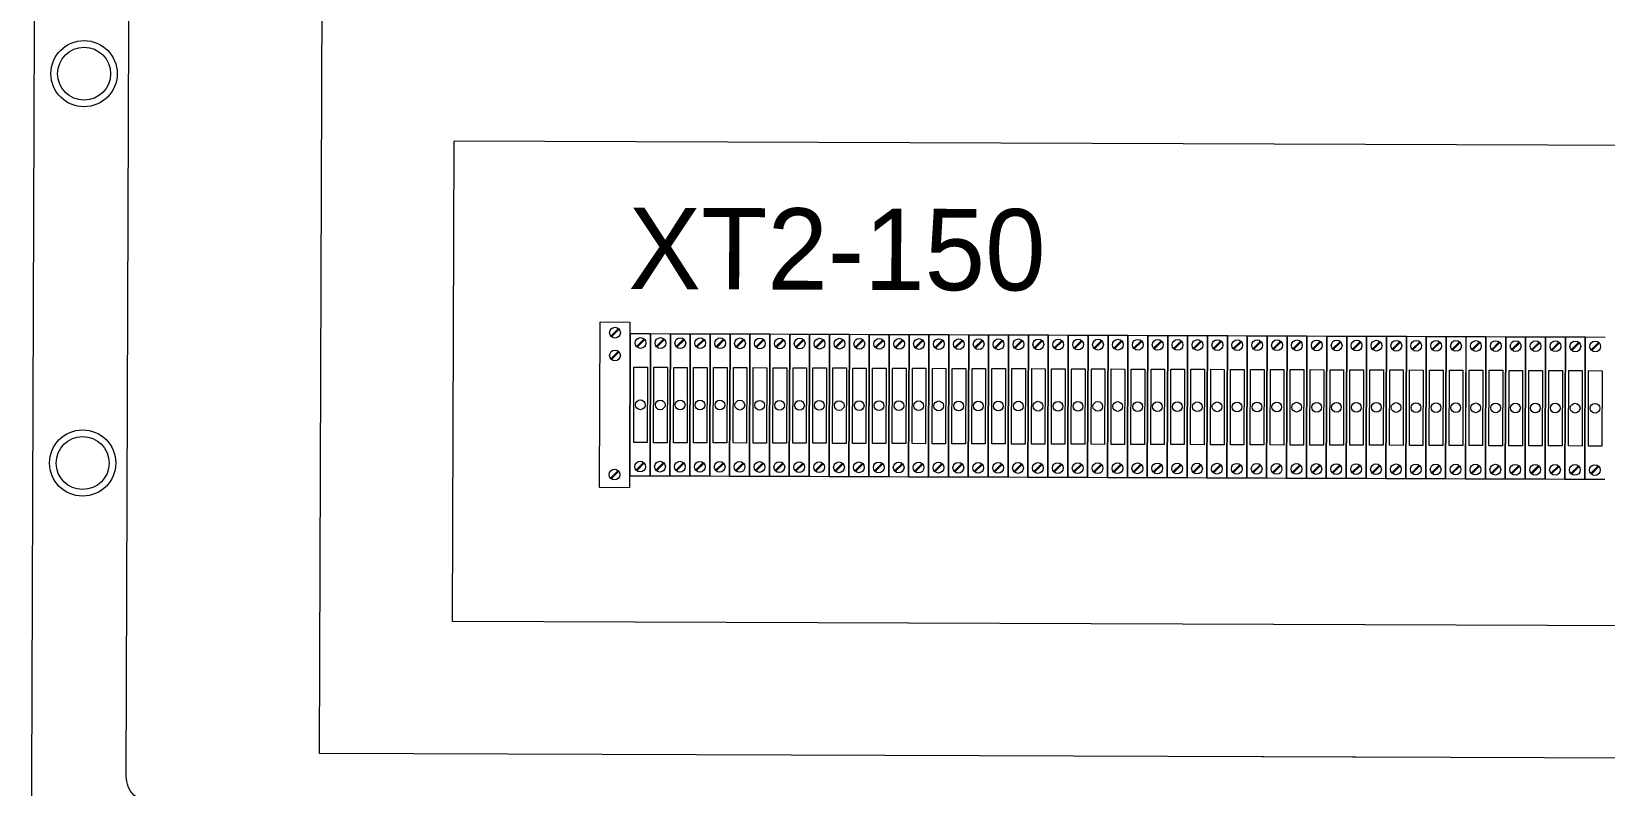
# Model space of a CAD drawing. Header units: millimetres. Extents: x 32721 to 103787, y 57624 to 127312.
# Drawn here: x 42843.7 to 43083.6, y 64874.2 to 64989.2 of the extents above; entities that cross this region are included whole.
import ezdxf

# ---------------------------------------------------------------- set-up
doc = ezdxf.new("R2010")
doc.units = ezdxf.units.MM
doc.header["$LTSCALE"] = 10
doc.layers.add('1轮廓实线层', color=7, linetype='Continuous', lineweight=18)
doc.layers.add('6文字层', color=3, linetype='Continuous', lineweight=18)
doc.styles.add('样式 1', font='SIMYOU.TTF', dxfattribs={"width": 0.75})

msp = doc.modelspace()

# ---------------------------------------------------------------- linework, layer by layer
at = {"layer": '1轮廓实线层'}
for p, q in [((42887.62, 64879.07), (42888.37, 65086.17)), ((42907.91, 64899.22), (42908.18, 64972.44)), ((43486.08, 64970.36), (42908.18, 64972.44)), ((43283.65, 64897.86), (42907.91, 64899.22)), ((43485.82, 64897.13), (42907.91, 64899.22)), ((43505.96, 64876.84), (42887.62, 64879.07)), ((43058.62, 64878.46), (43018.19, 64878.6))]:
    msp.add_line(p, q, dxfattribs=at)
at = {"layer": '1轮廓实线层', "lineweight": 13}
for p, q in [((42930.34, 64919.62), (42930.43, 64944.89)), ((42930.43, 64944.89), (42934.98, 64944.87)), ((42932.07, 64942.73), (42933.23, 64943.88)), ((42932.17, 64942.62), (42933.34, 64943.78)), ((42934.98, 64944.87), (42934.89, 64919.6)), ((42935.01, 64921.39), (42935.08, 64943.13)), ((42935.08, 64943.13), (42938.12, 64943.12)), ((42938.12, 64943.12), (42938.04, 64921.38)), ((42938.04, 64921.38), (42938.12, 64943.12)), ((42938.12, 64943.12), (42941.15, 64943.1)), ((42941.15, 64943.1), (42941.07, 64921.37)), ((42941.07, 64921.37), (42941.15, 64943.1)), ((42941.15, 64943.1), (42944.18, 64943.09)), ((42944.18, 64943.09), (42944.1, 64921.36)), ((42944.11, 64921.36), (42944.18, 64943.09)), ((42944.18, 64943.09), (42947.22, 64943.08)), ((42935.96, 64941.15), (42937.13, 64942.31)), ((42936.06, 64941.05), (42937.23, 64942.21)), ((42938.99, 64941.14), (42940.16, 64942.3)), ((42939.1, 64941.04), (42940.26, 64942.2)), ((42942.03, 64941.13), (42943.19, 64942.29)), ((42942.13, 64941.03), (42943.3, 64942.18)), ((42945.06, 64941.12), (42946.23, 64942.28)), ((42945.16, 64941.02), (42946.33, 64942.17)), ((42947.22, 64943.08), (42947.14, 64921.35)), ((42947.14, 64921.35), (42947.22, 64943.08)), ((42947.22, 64943.08), (42950.25, 64943.07)), ((42948.09, 64941.11), (42949.26, 64942.26)), ((42948.2, 64941.01), (42949.36, 64942.16)), ((42950.25, 64943.07), (42950.17, 64921.34)), ((42950.17, 64921.34), (42950.25, 64943.07)), ((42950.25, 64943.07), (42953.28, 64943.06)), ((42951.13, 64941.1), (42952.29, 64942.25)), ((42951.23, 64940.99), (42952.39, 64942.15)), ((42953.28, 64943.06), (42953.2, 64921.33)), ((42953.2, 64921.33), (42953.28, 64943.06)), ((42953.28, 64943.06), (42956.32, 64943.05)), ((42954.16, 64941.09), (42955.33, 64942.24)), ((42954.26, 64940.98), (42955.43, 64942.14)), ((42956.32, 64943.05), (42956.24, 64921.32)), ((42956.24, 64921.32), (42956.32, 64943.05)), ((42956.32, 64943.05), (42959.35, 64943.04)), ((42957.19, 64941.07), (42958.36, 64942.23)), ((42957.3, 64940.97), (42958.46, 64942.13)), ((42959.35, 64943.04), (42959.27, 64921.31)), ((42959.27, 64921.31), (42959.35, 64943.04)), ((42959.35, 64943.04), (42962.38, 64943.03)), ((42960.23, 64941.06), (42961.39, 64942.22)), ((42960.33, 64940.96), (42961.49, 64942.12)), ((42962.38, 64943.03), (42962.3, 64921.3)), ((42962.3, 64921.3), (42962.38, 64943.03)), ((42962.38, 64943.03), (42965.41, 64943.02)), ((42963.26, 64941.05), (42964.43, 64942.21)), ((42963.36, 64940.95), (42964.53, 64942.11)), ((42965.41, 64943.02), (42965.34, 64921.28)), ((42965.34, 64921.28), (42965.42, 64943.02)), ((42965.42, 64943.02), (42968.45, 64943.01)), ((42966.29, 64941.04), (42967.46, 64942.2)), ((42966.39, 64940.94), (42967.56, 64942.1)), ((42968.45, 64943.01), (42968.37, 64921.27)), ((42968.37, 64921.27), (42968.45, 64943.01)), ((42968.45, 64943.01), (42971.48, 64942.99)), ((42969.33, 64941.03), (42970.49, 64942.19)), ((42969.43, 64940.93), (42970.59, 64942.09)), ((42971.48, 64942.99), (42971.4, 64921.26)), ((42971.4, 64921.26), (42971.48, 64942.99)), ((42971.48, 64942.99), (42974.51, 64942.98)), ((42972.36, 64941.02), (42973.52, 64942.18)), ((42972.46, 64940.92), (42973.63, 64942.08)), ((42974.51, 64942.98), (42974.44, 64921.25)), ((42974.44, 64921.25), (42974.51, 64942.98)), ((42974.51, 64942.98), (42977.55, 64942.97)), ((42975.39, 64941.01), (42976.56, 64942.17)), ((42975.49, 64940.91), (42976.66, 64942.06)), ((42977.55, 64942.97), (42977.47, 64921.24)), ((42977.47, 64921.24), (42977.55, 64942.97)), ((42977.55, 64942.97), (42980.58, 64942.96)), ((42978.43, 64941), (42979.59, 64942.16)), ((42978.53, 64940.9), (42979.69, 64942.05)), ((42980.58, 64942.96), (42980.5, 64921.23)), ((42980.5, 64921.23), (42980.58, 64942.96)), ((42980.58, 64942.96), (42983.61, 64942.95)), ((42981.46, 64940.99), (42982.62, 64942.14)), ((42981.56, 64940.88), (42982.73, 64942.04)), ((42983.61, 64942.95), (42983.53, 64921.22)), ((42983.54, 64921.22), (42983.61, 64942.95)), ((42983.61, 64942.95), (42986.65, 64942.94)), ((42984.49, 64940.98), (42985.66, 64942.13)), ((42984.59, 64940.87), (42985.76, 64942.03)), ((42986.65, 64942.94), (42986.57, 64921.21)), ((42986.57, 64921.21), (42986.65, 64942.94)), ((42986.65, 64942.94), (42989.68, 64942.93)), ((42987.52, 64940.97), (42988.69, 64942.12)), ((42987.63, 64940.86), (42988.79, 64942.02)), ((42989.68, 64942.93), (42989.6, 64921.2)), ((42989.6, 64921.2), (42989.68, 64942.93)), ((42989.68, 64942.93), (42992.71, 64942.92)), ((42990.56, 64940.95), (42991.72, 64942.11)), ((42990.66, 64940.85), (42991.83, 64942.01)), ((42992.71, 64942.92), (42992.63, 64921.19)), ((42992.64, 64921.19), (42992.71, 64942.92)), ((42992.71, 64942.92), (42995.75, 64942.91)), ((42993.59, 64940.94), (42994.76, 64942.1)), ((42993.69, 64940.84), (42994.86, 64942)), ((42995.75, 64942.91), (42995.67, 64921.17)), ((42995.67, 64921.17), (42995.75, 64942.91)), ((42995.75, 64942.91), (42998.78, 64942.9)), ((42996.62, 64940.93), (42997.79, 64942.09)), ((42996.73, 64940.83), (42997.89, 64941.99)), ((42998.78, 64942.9), (42998.7, 64921.16)), ((42998.7, 64921.16), (42998.78, 64942.9)), ((42998.78, 64942.9), (43001.81, 64942.89)), ((42999.66, 64940.92), (43000.82, 64942.08)), ((42999.76, 64940.82), (43000.92, 64941.98)), ((43001.81, 64942.89), (43001.73, 64921.15)), ((43001.73, 64921.15), (43001.81, 64942.89)), ((43001.81, 64942.89), (43004.85, 64942.87)), ((43002.69, 64940.91), (43003.86, 64942.07)), ((43002.79, 64940.81), (43003.96, 64941.97)), ((43004.85, 64942.87), (43004.77, 64921.14)), ((43004.77, 64921.14), (43004.85, 64942.87)), ((43004.85, 64942.87), (43007.88, 64942.86)), ((43005.72, 64940.9), (43006.89, 64942.06)), ((43005.83, 64940.8), (43006.99, 64941.95)), ((43007.88, 64942.86), (43007.8, 64921.13)), ((43007.8, 64921.13), (43007.88, 64942.86)), ((43007.88, 64942.86), (43010.91, 64942.85)), ((43008.76, 64940.89), (43009.92, 64942.05)), ((43008.86, 64940.79), (43010.02, 64941.94)), ((43010.91, 64942.85), (43010.83, 64921.12)), ((43010.83, 64921.12), (43010.91, 64942.85)), ((43010.91, 64942.85), (43013.94, 64942.84)), ((43011.79, 64940.88), (43012.96, 64942.03)), ((43011.89, 64940.78), (43013.06, 64941.93)), ((43013.94, 64942.84), (43013.87, 64921.11)), ((43013.87, 64921.11), (43013.95, 64942.84)), ((43013.95, 64942.84), (43016.98, 64942.83)), ((43014.82, 64940.87), (43015.99, 64942.02)), ((43014.92, 64940.76), (43016.09, 64941.92)), ((43016.98, 64942.83), (43016.9, 64921.1)), ((43016.9, 64921.1), (43016.98, 64942.83)), ((43016.98, 64942.83), (43020.01, 64942.82)), ((43017.86, 64940.86), (43019.02, 64942.01)), ((43017.96, 64940.75), (43019.12, 64941.91)), ((43020.01, 64942.82), (43019.93, 64921.09)), ((43019.93, 64921.09), (43020.01, 64942.82)), ((43020.01, 64942.82), (43023.04, 64942.81)), ((43020.89, 64940.84), (43022.05, 64942)), ((43020.99, 64940.74), (43022.16, 64941.9)), ((43023.04, 64942.81), (43022.97, 64921.08)), ((43022.97, 64921.08), (43023.04, 64942.81)), ((43023.04, 64942.81), (43026.08, 64942.8)), ((43023.92, 64940.83), (43025.09, 64941.99)), ((43024.02, 64940.73), (43025.19, 64941.89)), ((43026.08, 64942.8), (43026, 64921.07)), ((43026, 64921.07), (43026.08, 64942.8)), ((43026.08, 64942.8), (43029.11, 64942.79)), ((43026.96, 64940.82), (43028.12, 64941.98)), ((43027.06, 64940.72), (43028.22, 64941.88)), ((43029.11, 64942.79), (43029.03, 64921.05)), ((43029.03, 64921.05), (43029.11, 64942.79)), ((43029.11, 64942.79), (43032.14, 64942.78)), ((43029.99, 64940.81), (43031.15, 64941.97)), ((43030.09, 64940.71), (43031.26, 64941.87)), ((43032.14, 64942.78), (43032.07, 64921.04)), ((43032.07, 64921.04), (43032.14, 64942.78)), ((43032.14, 64942.78), (43035.18, 64942.76)), ((43033.02, 64940.8), (43034.19, 64941.96)), ((43033.12, 64940.7), (43034.29, 64941.86)), ((43035.18, 64942.76), (43035.1, 64921.03)), ((43035.1, 64921.03), (43035.18, 64942.76)), ((43035.18, 64942.76), (43038.21, 64942.75)), ((43036.05, 64940.79), (43037.22, 64941.95)), ((43036.16, 64940.69), (43037.32, 64941.85)), ((43038.21, 64942.75), (43038.13, 64921.02)), ((43038.13, 64921.02), (43038.21, 64942.75)), ((43038.21, 64942.75), (43041.24, 64942.74)), ((43039.09, 64940.78), (43040.25, 64941.94)), ((43039.19, 64940.68), (43040.36, 64941.83)), ((43041.24, 64942.74), (43041.16, 64921.01)), ((43041.17, 64921.01), (43041.24, 64942.74)), ((43041.24, 64942.74), (43044.28, 64942.73)), ((43042.12, 64940.77), (43043.29, 64941.93)), ((43042.22, 64940.67), (43043.39, 64941.82)), ((43044.28, 64942.73), (43044.2, 64921)), ((43044.2, 64921), (43044.28, 64942.73)), ((43044.28, 64942.73), (43047.31, 64942.72)), ((43045.15, 64940.76), (43046.32, 64941.91)), ((43045.26, 64940.65), (43046.42, 64941.81)), ((43047.31, 64942.72), (43047.23, 64920.99)), ((43047.23, 64920.99), (43047.31, 64942.72)), ((43047.31, 64942.72), (43050.34, 64942.71)), ((43048.19, 64940.75), (43049.35, 64941.9)), ((43048.29, 64940.64), (43049.45, 64941.8)), ((43050.34, 64942.71), (43050.26, 64920.98)), ((43050.26, 64920.98), (43050.34, 64942.71)), ((43050.34, 64942.71), (43053.38, 64942.7)), ((43051.22, 64940.74), (43052.39, 64941.89)), ((43051.32, 64940.63), (43052.49, 64941.79)), ((43053.38, 64942.7), (43053.3, 64920.97)), ((43053.3, 64920.97), (43053.38, 64942.7)), ((43053.38, 64942.7), (43056.41, 64942.69)), ((43054.25, 64940.72), (43055.42, 64941.88)), ((43054.36, 64940.62), (43055.52, 64941.78)), ((43056.41, 64942.69), (43056.33, 64920.96)), ((43056.33, 64920.96), (43056.41, 64942.69)), ((43056.41, 64942.69), (43059.44, 64942.68)), ((43057.29, 64940.71), (43058.45, 64941.87)), ((43057.39, 64940.61), (43058.55, 64941.77)), ((43059.44, 64942.68), (43059.36, 64920.94)), ((43059.36, 64920.94), (43059.44, 64942.68)), ((43059.44, 64942.68), (43062.47, 64942.67)), ((43060.32, 64940.7), (43061.49, 64941.86)), ((43060.42, 64940.6), (43061.59, 64941.76)), ((43062.47, 64942.67), (43062.4, 64920.93)), ((43062.4, 64920.93), (43062.48, 64942.67)), ((43062.48, 64942.67), (43065.51, 64942.66)), ((43063.35, 64940.69), (43064.52, 64941.85)), ((43063.45, 64940.59), (43064.62, 64941.75)), ((43065.51, 64942.66), (43065.43, 64920.92)), ((43065.43, 64920.92), (43065.51, 64942.66)), ((43065.51, 64942.66), (43068.54, 64942.64)), ((43066.39, 64940.68), (43067.55, 64941.84)), ((43066.49, 64940.58), (43067.65, 64941.74)), ((43068.54, 64942.64), (43068.46, 64920.91)), ((43068.46, 64920.91), (43068.54, 64942.64)), ((43068.54, 64942.64), (43071.57, 64942.63)), ((43069.42, 64940.67), (43070.59, 64941.83)), ((43069.52, 64940.57), (43070.69, 64941.72)), ((43071.57, 64942.63), (43071.5, 64920.9)), ((43071.5, 64920.9), (43071.57, 64942.63)), ((43071.57, 64942.63), (43074.61, 64942.62)), ((43072.45, 64940.66), (43073.62, 64941.82)), ((43072.55, 64940.56), (43073.72, 64941.71)), ((43074.61, 64942.62), (43074.53, 64920.89)), ((43074.53, 64920.89), (43074.61, 64942.62)), ((43074.61, 64942.62), (43077.64, 64942.61)), ((43075.49, 64940.65), (43076.65, 64941.8)), ((43075.59, 64940.55), (43076.75, 64941.7)), ((43077.64, 64942.61), (43077.56, 64920.88)), ((43077.56, 64920.88), (43077.64, 64942.61)), ((43077.64, 64942.61), (43080.67, 64942.6)), ((43078.52, 64940.64), (43079.68, 64941.79)), ((43078.62, 64940.53), (43079.79, 64941.69)), ((43080.67, 64942.6), (43080.6, 64920.87)), ((43080.6, 64920.87), (43080.67, 64942.6)), ((43080.67, 64942.6), (43083.71, 64942.59)), ((43081.55, 64940.63), (43082.72, 64941.78)), ((43081.65, 64940.52), (43082.82, 64941.68)), ((42932.06, 64939.25), (42933.22, 64940.41)), ((42932.16, 64939.15), (42933.32, 64940.31)), ((42931.99, 64921.08), (42933.16, 64922.24)), ((42932.09, 64920.98), (42933.26, 64922.14)), ((42935.89, 64922.3), (42937.06, 64923.46)), ((42936, 64922.2), (42937.16, 64923.36)), ((42938.93, 64922.29), (42940.09, 64923.45)), ((42939.03, 64922.19), (42940.19, 64923.35)), ((42941.96, 64922.28), (42943.13, 64923.44)), ((42942.06, 64922.18), (42943.23, 64923.34)), ((42944.99, 64922.27), (42946.16, 64923.43)), ((42945.09, 64922.17), (42946.26, 64923.32)), ((42948.03, 64922.26), (42949.19, 64923.42)), ((42948.13, 64922.16), (42949.29, 64923.31)), ((42951.06, 64922.25), (42952.23, 64923.4)), ((42951.16, 64922.15), (42952.33, 64923.3)), ((42954.09, 64922.24), (42955.26, 64923.39)), ((42954.19, 64922.13), (42955.36, 64923.29)), ((42957.13, 64922.23), (42958.29, 64923.38)), ((42957.23, 64922.12), (42958.39, 64923.28)), ((42960.16, 64922.21), (42961.32, 64923.37)), ((42960.26, 64922.11), (42961.43, 64923.27)), ((42963.19, 64922.2), (42964.36, 64923.36)), ((42963.29, 64922.1), (42964.46, 64923.26)), ((42966.22, 64922.19), (42967.39, 64923.35)), ((42966.33, 64922.09), (42967.49, 64923.25)), ((42969.26, 64922.18), (42970.42, 64923.34)), ((42969.36, 64922.08), (42970.53, 64923.24)), ((42972.29, 64922.17), (42973.46, 64923.33)), ((42972.39, 64922.07), (42973.56, 64923.23)), ((42975.32, 64922.16), (42976.49, 64923.32)), ((42975.43, 64922.06), (42976.59, 64923.21)), ((42978.36, 64922.15), (42979.52, 64923.31)), ((42978.46, 64922.05), (42979.62, 64923.2)), ((42981.39, 64922.14), (42982.56, 64923.3)), ((42981.49, 64922.04), (42982.66, 64923.19)), ((42984.42, 64922.13), (42985.59, 64923.28)), ((42984.53, 64922.02), (42985.69, 64923.18)), ((42987.46, 64922.12), (42988.62, 64923.27)), ((42987.56, 64922.01), (42988.72, 64923.17)), ((42990.49, 64922.1), (42991.66, 64923.26)), ((42990.59, 64922), (42991.76, 64923.16)), ((42993.52, 64922.09), (42994.69, 64923.25)), ((42993.62, 64921.99), (42994.79, 64923.15)), ((42996.56, 64922.08), (42997.72, 64923.24)), ((42996.66, 64921.98), (42997.82, 64923.14)), ((42999.59, 64922.07), (43000.76, 64923.23)), ((42999.69, 64921.97), (43000.86, 64923.13)), ((43002.62, 64922.06), (43003.79, 64923.22)), ((43002.72, 64921.96), (43003.89, 64923.12)), ((43005.66, 64922.05), (43006.82, 64923.21)), ((43005.76, 64921.95), (43006.92, 64923.11)), ((43008.69, 64922.04), (43009.85, 64923.2)), ((43008.79, 64921.94), (43009.96, 64923.09)), ((43011.72, 64922.03), (43012.89, 64923.19)), ((43011.82, 64921.93), (43012.99, 64923.08)), ((43014.75, 64922.02), (43015.92, 64923.17)), ((43014.86, 64921.92), (43016.02, 64923.07)), ((43017.79, 64922.01), (43018.95, 64923.16)), ((43017.89, 64921.9), (43019.06, 64923.06)), ((43020.82, 64922), (43021.99, 64923.15)), ((43020.92, 64921.89), (43022.09, 64923.05)), ((43023.85, 64921.98), (43025.02, 64923.14)), ((43023.96, 64921.88), (43025.12, 64923.04)), ((43026.89, 64921.97), (43028.05, 64923.13)), ((43026.99, 64921.87), (43028.15, 64923.03)), ((43029.92, 64921.96), (43031.09, 64923.12)), ((43030.02, 64921.86), (43031.19, 64923.02)), ((43032.95, 64921.95), (43034.12, 64923.11)), ((43033.06, 64921.85), (43034.22, 64923.01)), ((43035.99, 64921.94), (43037.15, 64923.1)), ((43036.09, 64921.84), (43037.25, 64923)), ((43039.02, 64921.93), (43040.19, 64923.09)), ((43039.12, 64921.83), (43040.29, 64922.98)), ((43042.05, 64921.92), (43043.22, 64923.08)), ((43042.15, 64921.82), (43043.32, 64922.97)), ((43045.09, 64921.91), (43046.25, 64923.07)), ((43045.19, 64921.81), (43046.35, 64922.96)), ((43048.12, 64921.9), (43049.29, 64923.05)), ((43048.22, 64921.79), (43049.39, 64922.95)), ((43051.15, 64921.89), (43052.32, 64923.04)), ((43051.25, 64921.78), (43052.42, 64922.94)), ((43054.19, 64921.88), (43055.35, 64923.03)), ((43054.29, 64921.77), (43055.45, 64922.93)), ((43057.22, 64921.86), (43058.38, 64923.02)), ((43057.32, 64921.76), (43058.49, 64922.92)), ((43060.25, 64921.85), (43061.42, 64923.01)), ((43060.35, 64921.75), (43061.52, 64922.91)), ((43063.28, 64921.84), (43064.45, 64923)), ((43063.39, 64921.74), (43064.55, 64922.9)), ((43066.32, 64921.83), (43067.48, 64922.99)), ((43066.42, 64921.73), (43067.59, 64922.89)), ((43069.35, 64921.82), (43070.52, 64922.98)), ((43069.45, 64921.72), (43070.62, 64922.88)), ((43072.38, 64921.81), (43073.55, 64922.97)), ((43072.49, 64921.71), (43073.65, 64922.86)), ((43075.42, 64921.8), (43076.58, 64922.96)), ((43075.52, 64921.7), (43076.68, 64922.85)), ((43078.45, 64921.79), (43079.62, 64922.94)), ((43078.55, 64921.69), (43079.72, 64922.84)), ((43081.48, 64921.78), (43082.65, 64922.93)), ((43081.59, 64921.67), (43082.75, 64922.83)), ((42934.89, 64919.6), (42930.34, 64919.62)), ((42938.04, 64921.38), (42935.01, 64921.39)), ((42941.07, 64921.37), (42938.04, 64921.38)), ((42944.1, 64921.36), (42941.07, 64921.37)), ((42947.14, 64921.35), (42944.11, 64921.36)), ((42950.17, 64921.34), (42947.14, 64921.35)), ((42953.2, 64921.33), (42950.17, 64921.34)), ((42956.24, 64921.32), (42953.2, 64921.33)), ((42959.27, 64921.31), (42956.24, 64921.32)), ((42962.3, 64921.3), (42959.27, 64921.31)), ((42965.34, 64921.28), (42962.3, 64921.3)), ((42968.37, 64921.27), (42965.34, 64921.28)), ((42971.4, 64921.26), (42968.37, 64921.27)), ((42974.44, 64921.25), (42971.4, 64921.26)), ((42977.47, 64921.24), (42974.44, 64921.25)), ((42980.5, 64921.23), (42977.47, 64921.24)), ((42983.53, 64921.22), (42980.5, 64921.23)), ((42986.57, 64921.21), (42983.54, 64921.22)), ((42989.6, 64921.2), (42986.57, 64921.21)), ((42992.63, 64921.19), (42989.6, 64921.2)), ((42995.67, 64921.17), (42992.64, 64921.19)), ((42998.7, 64921.16), (42995.67, 64921.17)), ((43001.73, 64921.15), (42998.7, 64921.16)), ((43004.77, 64921.14), (43001.73, 64921.15)), ((43007.8, 64921.13), (43004.77, 64921.14)), ((43010.83, 64921.12), (43007.8, 64921.13)), ((43013.87, 64921.11), (43010.83, 64921.12)), ((43016.9, 64921.1), (43013.87, 64921.11)), ((43019.93, 64921.09), (43016.9, 64921.1)), ((43022.97, 64921.08), (43019.93, 64921.09)), ((43026, 64921.07), (43022.97, 64921.08)), ((43029.03, 64921.05), (43026, 64921.07)), ((43032.07, 64921.04), (43029.03, 64921.05)), ((43035.1, 64921.03), (43032.07, 64921.04)), ((43038.13, 64921.02), (43035.1, 64921.03)), ((43041.16, 64921.01), (43038.13, 64921.02)), ((43044.2, 64921), (43041.17, 64921.01)), ((43047.23, 64920.99), (43044.2, 64921)), ((43050.26, 64920.98), (43047.23, 64920.99)), ((43053.3, 64920.97), (43050.26, 64920.98)), ((43056.33, 64920.96), (43053.3, 64920.97)), ((43059.36, 64920.94), (43056.33, 64920.96)), ((43062.4, 64920.93), (43059.36, 64920.94)), ((43065.43, 64920.92), (43062.4, 64920.93)), ((43068.46, 64920.91), (43065.43, 64920.92)), ((43071.5, 64920.9), (43068.46, 64920.91)), ((43074.53, 64920.89), (43071.5, 64920.9)), ((43077.56, 64920.88), (43074.53, 64920.89)), ((43080.6, 64920.87), (43077.56, 64920.88)), ((43083.63, 64920.86), (43080.6, 64920.87))]:
    msp.add_line(p, q, dxfattribs=at)
at = {"layer": '1轮廓实线层'}
for points in [[(42847.73, 64856.42, -0.414214), (42843.7, 64860.47), (42844.59, 65105.09, -0.414214), (42848.65, 65109.12), (43255.45, 65107.65)], [(42862.18, 64871.53, -0.414214), (42858.16, 64875.58), (42858.93, 65089.88, -0.414214), (42862.99, 65093.91)]]:
    msp.add_lwpolyline(points, format="xyb", dxfattribs=at)
at = {"layer": '1轮廓实线层', "lineweight": 13}
for points in [[(42935.59, 64937.98), (42937.65, 64937.98), (42937.61, 64926.48), (42935.55, 64926.48)], [(42938.62, 64937.97), (42940.68, 64937.97), (42940.64, 64926.46), (42938.58, 64926.47)], [(42941.65, 64937.96), (42943.72, 64937.96), (42943.68, 64926.45), (42941.61, 64926.46)], [(42944.69, 64937.95), (42946.75, 64937.94), (42946.71, 64926.44), (42944.65, 64926.45)], [(42947.72, 64937.94), (42949.78, 64937.93), (42949.74, 64926.43), (42947.68, 64926.44)], [(42950.75, 64937.93), (42952.82, 64937.92), (42952.77, 64926.42), (42950.71, 64926.43)], [(42953.79, 64937.92), (42955.85, 64937.91), (42955.81, 64926.41), (42953.75, 64926.42)], [(42956.82, 64937.91), (42958.88, 64937.9), (42958.84, 64926.4), (42956.78, 64926.41)], [(42959.85, 64937.9), (42961.92, 64937.89), (42961.87, 64926.39), (42959.81, 64926.4)], [(42962.89, 64937.89), (42964.95, 64937.88), (42964.91, 64926.38), (42962.85, 64926.38)], [(42965.92, 64937.87), (42967.98, 64937.87), (42967.94, 64926.37), (42965.88, 64926.37)], [(42968.95, 64937.86), (42971.02, 64937.86), (42970.97, 64926.35), (42968.91, 64926.36)], [(42971.99, 64937.85), (42974.05, 64937.85), (42974.01, 64926.34), (42971.94, 64926.35)], [(42975.02, 64937.84), (42977.08, 64937.83), (42977.04, 64926.33), (42974.98, 64926.34)], [(42978.05, 64937.83), (42980.11, 64937.82), (42980.07, 64926.32), (42978.01, 64926.33)], [(42981.09, 64937.82), (42983.15, 64937.81), (42983.11, 64926.31), (42981.04, 64926.32)], [(42984.12, 64937.81), (42986.18, 64937.8), (42986.14, 64926.3), (42984.08, 64926.31)], [(42987.15, 64937.8), (42989.21, 64937.79), (42989.17, 64926.29), (42987.11, 64926.3)], [(42990.18, 64937.79), (42992.25, 64937.78), (42992.21, 64926.28), (42990.14, 64926.29)], [(42993.22, 64937.78), (42995.28, 64937.77), (42995.24, 64926.27), (42993.18, 64926.27)], [(42996.25, 64937.77), (42998.31, 64937.76), (42998.27, 64926.26), (42996.21, 64926.26)], [(42999.28, 64937.75), (43001.35, 64937.75), (43001.3, 64926.25), (42999.24, 64926.25)], [(43002.32, 64937.74), (43004.38, 64937.74), (43004.34, 64926.23), (43002.28, 64926.24)], [(43005.35, 64937.73), (43007.41, 64937.73), (43007.37, 64926.22), (43005.31, 64926.23)], [(43008.38, 64937.72), (43010.45, 64937.71), (43010.4, 64926.21), (43008.34, 64926.22)], [(43011.42, 64937.71), (43013.48, 64937.7), (43013.44, 64926.2), (43011.38, 64926.21)], [(43014.45, 64937.7), (43016.51, 64937.69), (43016.47, 64926.19), (43014.41, 64926.2)], [(43017.48, 64937.69), (43019.55, 64937.68), (43019.5, 64926.18), (43017.44, 64926.19)], [(43020.52, 64937.68), (43022.58, 64937.67), (43022.54, 64926.17), (43020.47, 64926.18)], [(43023.55, 64937.67), (43025.61, 64937.66), (43025.57, 64926.16), (43023.51, 64926.17)], [(43026.58, 64937.66), (43028.64, 64937.65), (43028.6, 64926.15), (43026.54, 64926.15)], [(43029.62, 64937.64), (43031.68, 64937.64), (43031.64, 64926.14), (43029.57, 64926.14)], [(43032.65, 64937.63), (43034.71, 64937.63), (43034.67, 64926.12), (43032.61, 64926.13)], [(43035.68, 64937.62), (43037.74, 64937.62), (43037.7, 64926.11), (43035.64, 64926.12)], [(43038.71, 64937.61), (43040.78, 64937.6), (43040.74, 64926.1), (43038.67, 64926.11)], [(43041.75, 64937.6), (43043.81, 64937.59), (43043.77, 64926.09), (43041.71, 64926.1)], [(43044.78, 64937.59), (43046.84, 64937.58), (43046.8, 64926.08), (43044.74, 64926.09)], [(43047.81, 64937.58), (43049.88, 64937.57), (43049.83, 64926.07), (43047.77, 64926.08)], [(43050.85, 64937.57), (43052.91, 64937.56), (43052.87, 64926.06), (43050.81, 64926.07)], [(43053.88, 64937.56), (43055.94, 64937.55), (43055.9, 64926.05), (43053.84, 64926.06)], [(43056.91, 64937.55), (43058.98, 64937.54), (43058.93, 64926.04), (43056.87, 64926.04)], [(43059.95, 64937.54), (43062.01, 64937.53), (43061.97, 64926.03), (43059.91, 64926.03)], [(43062.98, 64937.52), (43065.04, 64937.52), (43065, 64926.02), (43062.94, 64926.02)], [(43066.01, 64937.51), (43068.08, 64937.51), (43068.03, 64926), (43065.97, 64926.01)], [(43069.05, 64937.5), (43071.11, 64937.5), (43071.07, 64925.99), (43069, 64926)], [(43072.08, 64937.49), (43074.14, 64937.48), (43074.1, 64925.98), (43072.04, 64925.99)], [(43075.11, 64937.48), (43077.17, 64937.47), (43077.13, 64925.97), (43075.07, 64925.98)], [(43078.15, 64937.47), (43080.21, 64937.46), (43080.17, 64925.96), (43078.1, 64925.97)], [(43081.18, 64937.46), (43083.24, 64937.45), (43083.2, 64925.95), (43081.14, 64925.96)]]:
    msp.add_lwpolyline(points, close=True, dxfattribs=at)
at = {"layer": '1轮廓实线层'}
for centre, radius in [((42851.73, 64982.75), 5.05), ((42851.73, 64982.75), 4.04), ((42851.51, 64923.37), 5.05), ((42851.51, 64923.37), 4.04)]:
    msp.add_circle(centre, radius, dxfattribs=at)
at = {"layer": '1轮廓实线层', "lineweight": 13}
for centre, radius in [((42932.7, 64943.25), 0.821), ((42936.6, 64941.68), 0.821), ((42939.63, 64941.67), 0.821), ((42942.66, 64941.66), 0.821), ((42945.69, 64941.65), 0.821), ((42948.73, 64941.64), 0.821), ((42951.76, 64941.62), 0.821), ((42954.79, 64941.61), 0.821), ((42957.83, 64941.6), 0.821), ((42960.86, 64941.59), 0.821), ((42963.89, 64941.58), 0.821), ((42966.93, 64941.57), 0.821), ((42969.96, 64941.56), 0.821), ((42972.99, 64941.55), 0.821), ((42976.03, 64941.54), 0.821), ((42979.06, 64941.53), 0.821), ((42982.09, 64941.51), 0.821), ((42985.13, 64941.5), 0.821), ((42988.16, 64941.49), 0.821), ((42991.19, 64941.48), 0.821), ((42994.22, 64941.47), 0.821), ((42997.26, 64941.46), 0.821), ((43000.29, 64941.45), 0.821), ((43003.32, 64941.44), 0.821), ((43006.36, 64941.43), 0.821), ((43009.39, 64941.42), 0.821), ((43012.42, 64941.41), 0.821), ((43015.46, 64941.39), 0.821), ((43018.49, 64941.38), 0.821), ((43021.52, 64941.37), 0.821), ((43024.56, 64941.36), 0.821), ((43027.59, 64941.35), 0.821), ((43030.62, 64941.34), 0.821), ((43033.66, 64941.33), 0.821), ((43036.69, 64941.32), 0.821), ((43039.72, 64941.31), 0.821), ((43042.75, 64941.3), 0.821), ((43045.79, 64941.28), 0.821), ((43048.82, 64941.27), 0.821), ((43051.85, 64941.26), 0.821), ((43054.89, 64941.25), 0.821), ((43057.92, 64941.24), 0.821), ((43060.95, 64941.23), 0.821), ((43063.99, 64941.22), 0.821), ((43067.02, 64941.21), 0.821), ((43070.05, 64941.2), 0.821), ((43073.09, 64941.19), 0.821), ((43076.12, 64941.18), 0.821), ((43079.15, 64941.16), 0.821), ((43082.19, 64941.15), 0.821), ((42932.69, 64939.78), 0.821), ((42936.56, 64932.25), 0.742), ((42939.59, 64932.24), 0.742), ((42942.63, 64932.23), 0.742), ((42945.66, 64932.22), 0.742), ((42948.69, 64932.21), 0.742), ((42951.73, 64932.2), 0.742), ((42954.76, 64932.19), 0.742), ((42957.79, 64932.18), 0.742), ((42960.83, 64932.17), 0.742), ((42963.86, 64932.16), 0.742), ((42966.89, 64932.14), 0.742), ((42969.93, 64932.13), 0.742), ((42972.96, 64932.12), 0.742), ((42975.99, 64932.11), 0.742), ((42979.02, 64932.1), 0.742), ((42982.06, 64932.09), 0.742), ((42985.09, 64932.08), 0.742), ((42988.12, 64932.07), 0.742), ((42991.16, 64932.06), 0.742), ((42994.19, 64932.05), 0.742), ((42997.22, 64932.04), 0.742), ((43000.26, 64932.02), 0.742), ((43003.29, 64932.01), 0.742), ((43006.32, 64932), 0.742), ((43009.36, 64931.99), 0.742), ((43012.39, 64931.98), 0.742), ((43015.42, 64931.97), 0.742), ((43018.46, 64931.96), 0.742), ((43021.49, 64931.95), 0.742), ((43024.52, 64931.94), 0.742), ((43027.55, 64931.93), 0.742), ((43030.59, 64931.92), 0.742), ((43033.62, 64931.9), 0.742), ((43036.65, 64931.89), 0.742), ((43039.69, 64931.88), 0.742), ((43042.72, 64931.87), 0.742), ((43045.75, 64931.86), 0.742), ((43048.79, 64931.85), 0.742), ((43051.82, 64931.84), 0.742), ((43054.85, 64931.83), 0.742), ((43057.89, 64931.82), 0.742), ((43060.92, 64931.81), 0.742), ((43063.95, 64931.79), 0.742), ((43066.99, 64931.78), 0.742), ((43070.02, 64931.77), 0.742), ((43073.05, 64931.76), 0.742), ((43076.08, 64931.75), 0.742), ((43079.12, 64931.74), 0.742), ((43082.15, 64931.73), 0.742), ((42932.62, 64921.61), 0.821), ((42936.53, 64922.83), 0.821), ((42939.56, 64922.82), 0.821), ((42942.59, 64922.81), 0.821), ((42945.63, 64922.8), 0.821), ((42948.66, 64922.79), 0.821), ((42951.69, 64922.78), 0.821), ((42954.73, 64922.76), 0.821), ((42957.76, 64922.75), 0.821), ((42960.79, 64922.74), 0.821), ((42963.83, 64922.73), 0.821), ((42966.86, 64922.72), 0.821), ((42969.89, 64922.71), 0.821), ((42972.92, 64922.7), 0.821), ((42975.96, 64922.69), 0.821), ((42978.99, 64922.68), 0.821), ((42982.02, 64922.67), 0.821), ((42985.06, 64922.65), 0.821), ((42988.09, 64922.64), 0.821), ((42991.12, 64922.63), 0.821), ((42994.16, 64922.62), 0.821), ((42997.19, 64922.61), 0.821), ((43000.22, 64922.6), 0.821), ((43003.26, 64922.59), 0.821), ((43006.29, 64922.58), 0.821), ((43009.32, 64922.57), 0.821), ((43012.36, 64922.56), 0.821), ((43015.39, 64922.55), 0.821), ((43018.42, 64922.53), 0.821), ((43021.45, 64922.52), 0.821), ((43024.49, 64922.51), 0.821), ((43027.52, 64922.5), 0.821), ((43030.55, 64922.49), 0.821), ((43033.59, 64922.48), 0.821), ((43036.62, 64922.47), 0.821), ((43039.65, 64922.46), 0.821), ((43042.69, 64922.45), 0.821), ((43045.72, 64922.44), 0.821), ((43048.75, 64922.42), 0.821), ((43051.79, 64922.41), 0.821), ((43054.82, 64922.4), 0.821), ((43057.85, 64922.39), 0.821), ((43060.89, 64922.38), 0.821), ((43063.92, 64922.37), 0.821), ((43066.95, 64922.36), 0.821), ((43069.98, 64922.35), 0.821), ((43073.02, 64922.34), 0.821), ((43076.05, 64922.33), 0.821), ((43079.08, 64922.32), 0.821), ((43082.12, 64922.3), 0.821)]:
    msp.add_circle(centre, radius, dxfattribs=at)

# ---------------------------------------------------------------- texts
at = {"layer": '6文字层', "style": '样式 1'}
msp.add_text('XT2-150', height=12.404, rotation=359.7932, dxfattribs=at).set_placement((42934.73, 64949.91))

doc.saveas('drawing.dxf')
